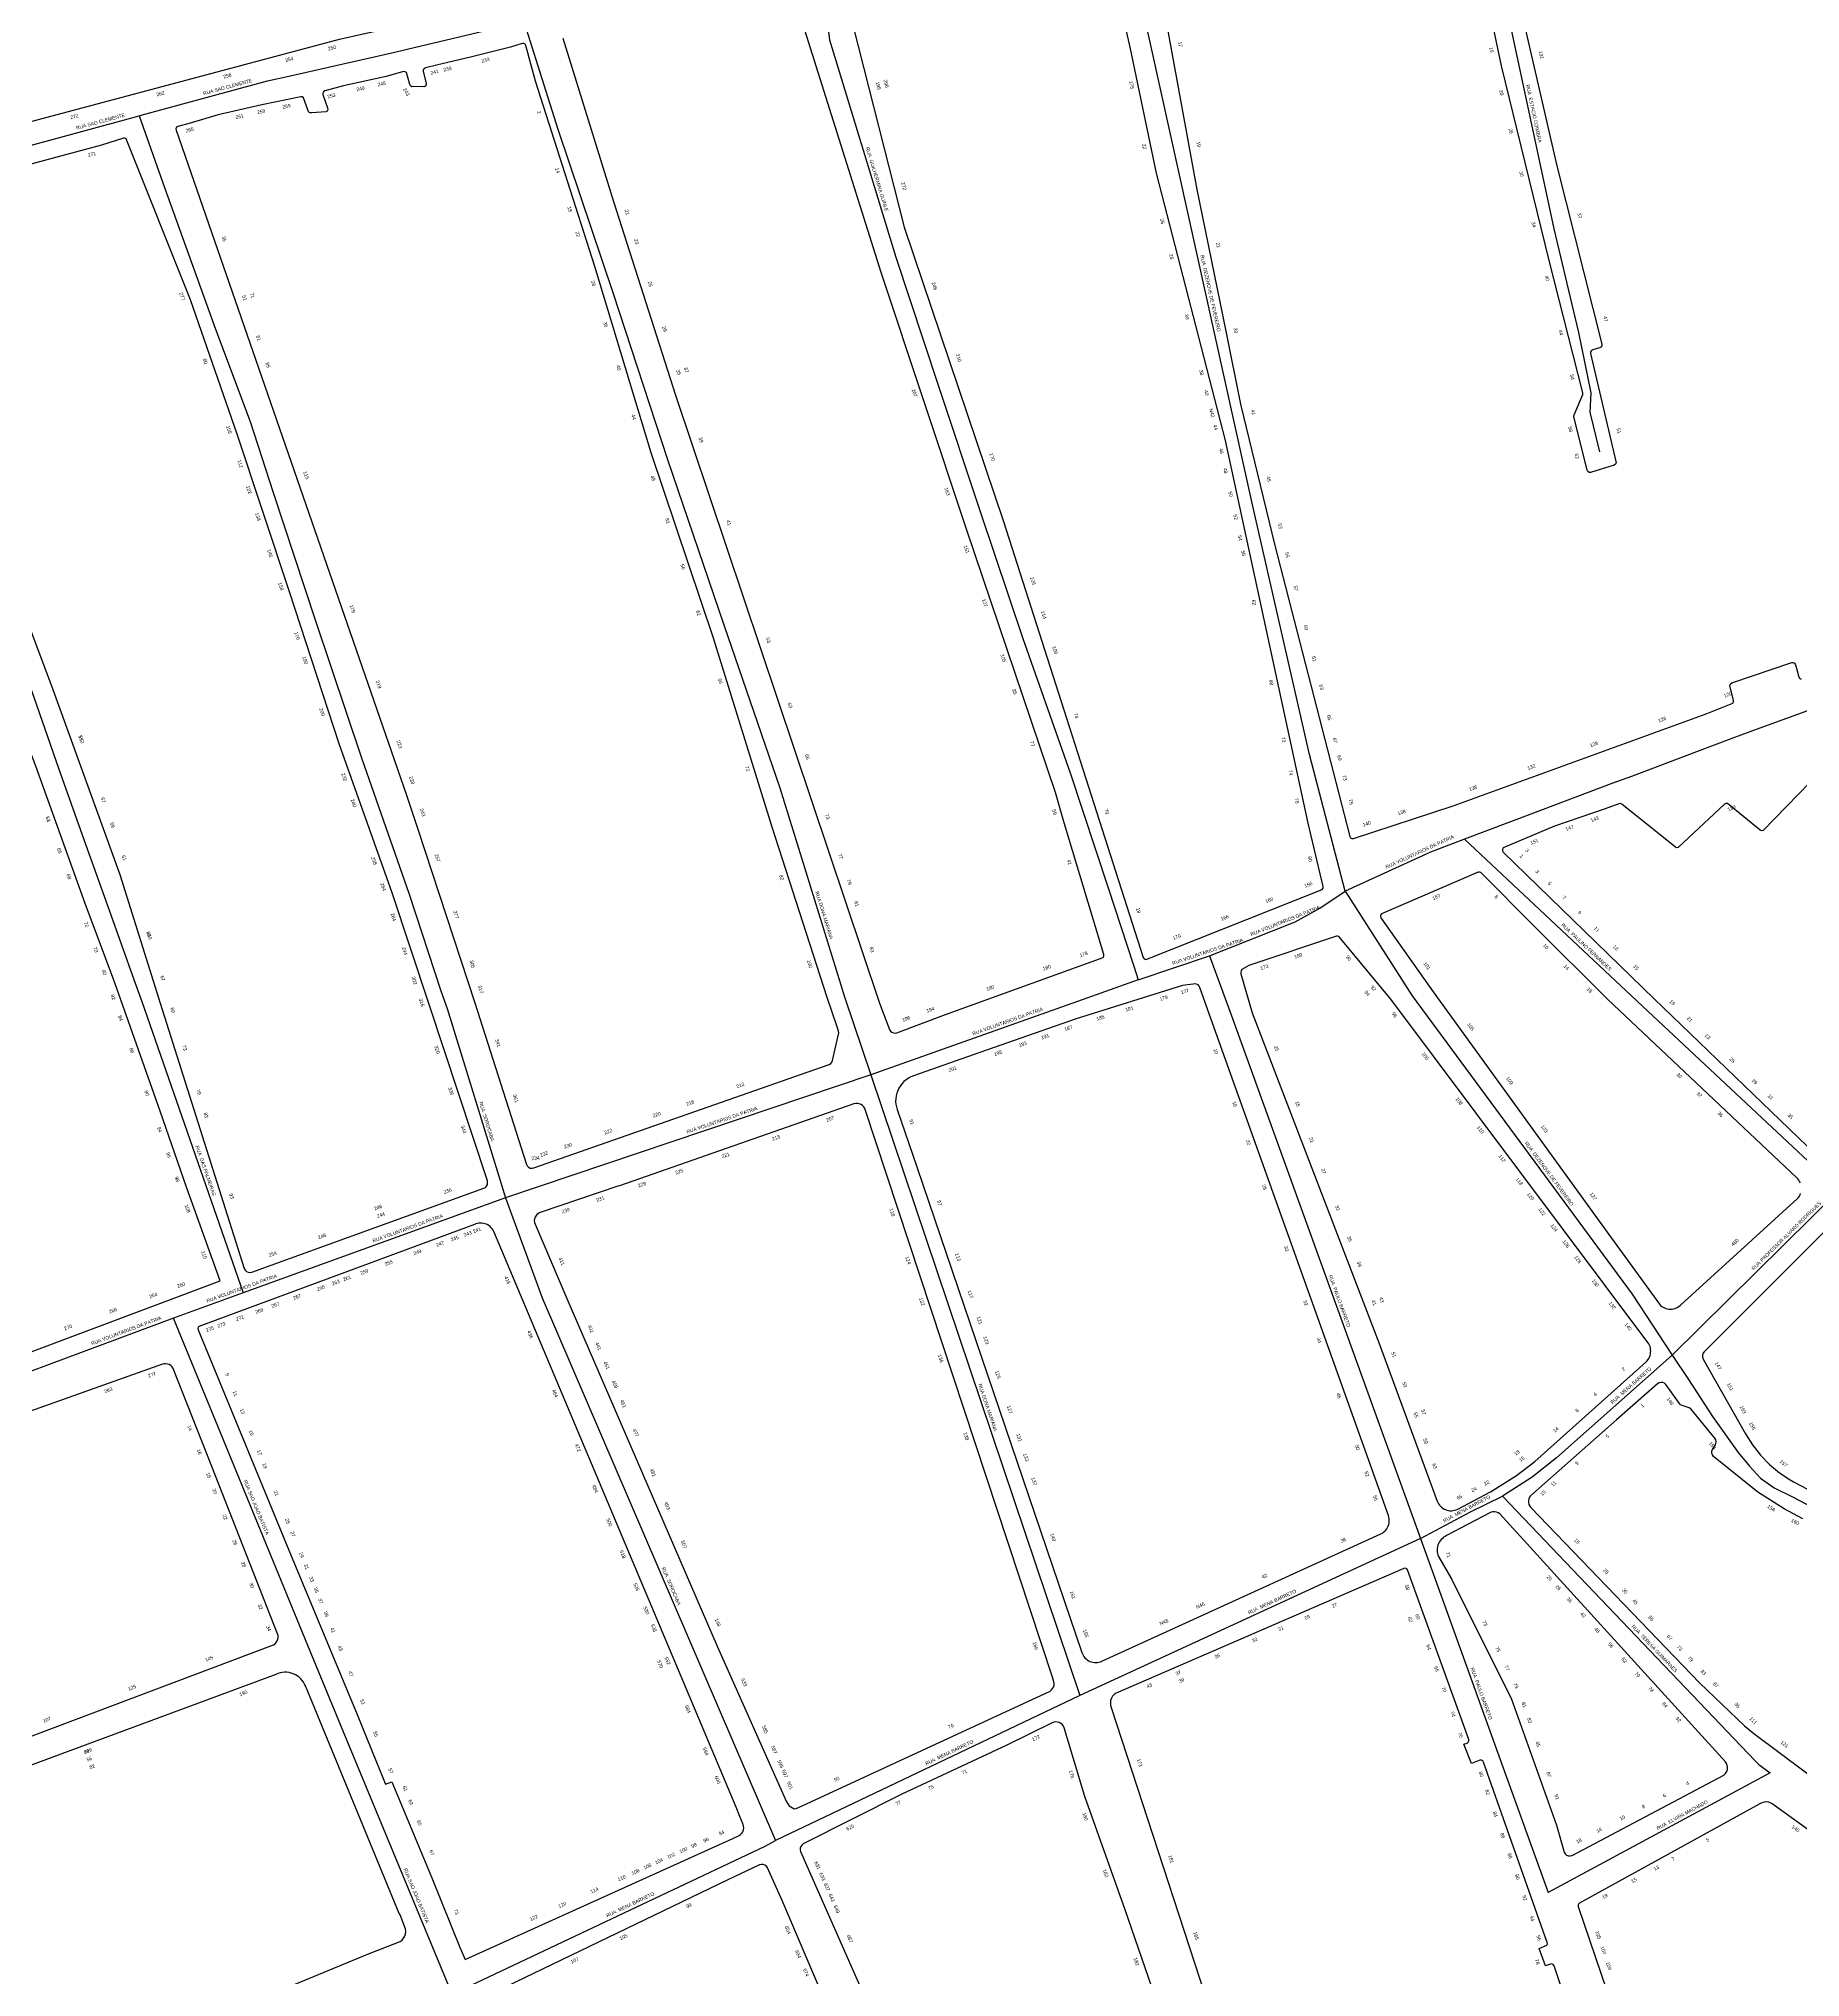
# Model space of a CAD drawing. Header units: millimetres. Extents: x 617751 to 636088, y 68402 to 77988.
# Drawn here: x 629053 to 629652, y 73053 to 73713 of the extents above; entities that cross this region are included whole.
import ezdxf

# ---------------------------------------------------------------- set-up
doc = ezdxf.new("R2010")
doc.units = ezdxf.units.MM
doc.header["$LTSCALE"] = 3
doc.header["$MEASUREMENT"] = 0
for name, color, linetype in [('ALINHAMENTO PREDIAL', 120, 'Continuous'), ('NOME LOGRADOURO', 252, 'Continuous'), ('NUMERAÇÃO', 7, 'Continuous')]:
    doc.layers.add(name, color=color, linetype=linetype)
doc.styles.get("Standard").update_dxf_attribs({"font": 'arial.ttf'})

msp = doc.modelspace()

# ---------------------------------------------------------------- linework, layer by layer
at = {"layer": 'ALINHAMENTO PREDIAL'}
for points in [[(629433.9, 73733.47), (629447.03, 73661.42), (629456.94, 73613.31), (629461.93, 73588.45), (629473.54, 73540.32), (629499.05, 73441.36), (629499.34, 73440.92), (629499.8, 73440.69), (629500.32, 73440.71), (629534.22, 73451.79), (629620.35, 73483.07), (629629.34, 73486.73), (629629.6, 73487.18), (629629.59, 73487.69), (629628.42, 73492.15), (629628.36, 73492.85), (629628.59, 73493.32), (629629.05, 73493.61), (629649.41, 73500.51), (629649.92, 73500.52), (629650.38, 73500.28), (629650.67, 73499.78), (629651.26, 73497.71), (629651.88, 73495.55), (629652.19, 73495.13), (629652.66, 73494.92)], [(629554.06, 73736.54), (629569.46, 73669.45), (629584.86, 73608.8), (629584.82, 73608.28), (629584.52, 73607.86), (629584.05, 73607.64), (629581.72, 73606.92), (629581.27, 73606.67), (629581, 73606.23), (629580.98, 73605.71), (629589.74, 73568.46), (629589.5, 73568), (629589.06, 73567.72), (629580.98, 73565.19), (629580.46, 73565.2), (629580.02, 73565.47), (629579.77, 73565.92), (629575.28, 73584.23), (629575.35, 73584.75), (629578.33, 73591.76), (629578.34, 73592.28), (629566.89, 73637.26), (629550.66, 73703.5), (629543.6, 73736.97)], [(629019.38, 73676.28), (629155.37, 73712.53), (629221.64, 73727.53)], [(629019.38, 73676.28), (629155.37, 73712.53), (629221.64, 73727.53)], [(629269.75, 73591.47), (629339.11, 73384.62), (629342.51, 73375.72), (629342.83, 73375.18), (629343.31, 73374.77), (629343.88, 73374.53), (629344.51, 73374.48), (629345, 73374.58), (629361.5, 73380.81), (629415.2, 73400.23), (629415.44, 73400.68), (629415.43, 73401.2), (629401.9, 73446.01), (629398.97, 73456.29), (629368.78, 73545.61), (629339.61, 73633.2), (629311.82, 73721.81)], [(629330.13, 73716.88), (629347.52, 73648.59), (629381.29, 73548.55), (629428.8, 73400.19), (629429.11, 73399.77), (629429.58, 73399.57), (629430.09, 73399.63), (629489.71, 73423.37), (629489.99, 73423.81), (629490, 73424.33), (629484.89, 73445.92), (629456.8, 73576.11), (629433.28, 73666.95), (629424.39, 73709.82), (629421.05, 73724.29), (629420.67, 73724.65), (629420.16, 73724.76), (629390.98, 73722.26), (629367.14, 73720.75), (629347.16, 73719.23), (629330.92, 73717.91), (629330.42, 73717.83), (629330.13, 73716.88)], [(629231.32, 73712.97), (629248.55, 73657.33), (629269.75, 73591.47)], [(629099.81, 73681.59), (629178.11, 73455.81), (629182, 73443.91), (629201.39, 73384.81), (629219, 73329.84), (629219.29, 73329.29), (629219.74, 73328.85), (629220.3, 73328.58), (629220.92, 73328.49), (629221.55, 73328.61), (629317.14, 73362.1), (629322.01, 73363.78), (629322.53, 73364.13), (629322.92, 73364.62), (629323.12, 73365.14), (629325.25, 73374.54), (629325.16, 73375.17), (629324.7, 73376.66), (629321.29, 73386.57), (629302.54, 73444.5), (629282.67, 73508.85), (629261.43, 73571.86), (629242.23, 73635.31), (629222.11, 73698.34), (629218.79, 73710.42), (629218.52, 73710.86), (629218.07, 73711.12), (629217.52, 73711.11), (629213.54, 73709.84), (629200.41, 73706.55), (629192.2, 73704.66), (629188.37, 73703.79), (629184.6, 73702.83), (629184.15, 73702.57), (629183.89, 73702.12), (629183.89, 73701.61), (629184.83, 73697.61), (629184.83, 73697.09), (629184.58, 73696.64), (629184.13, 73696.38), (629180.51, 73696.43), (629180, 73696.42), (629179.54, 73696.68), (629179.28, 73697.12), (629178.16, 73701.25), (629177.72, 73701.52), (629177.2, 73701.53), (629171.27, 73699.93), (629156.81, 73696.67), (629150.43, 73694.97), (629149.99, 73694.71), (629149.74, 73694.25), (629149.75, 73693.73), (629151.35, 73689.25), (629151.44, 73688.59), (629151.21, 73688.12), (629150.78, 73687.83), (629145.95, 73687.57), (629145.43, 73687.56), (629144.97, 73687.8), (629144.7, 73688.24), (629143.17, 73692.65), (629142.74, 73692.94), (629142.22, 73692.97), (629128.93, 73690.22), (629114.15, 73686.81), (629104.6, 73684), (629100.4, 73682.9), (629099.98, 73682.6), (629099.76, 73682.13), (629099.81, 73681.59)], [(629033.07, 73557.23), (629057.47, 73492.6), (629080.62, 73428.39), (629094.44, 73384.67), (629122.98, 73294.43), (629123.27, 73293.88), (629123.72, 73293.45), (629124.29, 73293.17), (629124.91, 73293.09), (629125.54, 73293.21), (629204.47, 73321.69), (629205.01, 73321.99), (629205.44, 73322.45), (629205.71, 73323.02), (629205.79, 73323.64), (629205.69, 73324.19), (629185.85, 73384.2), (629173.29, 73422.23), (629155.32, 73472.9), (629138.37, 73524.57), (629120.6, 73578.25), (629104.68, 73623.94), (629082.87, 73678.71), (629082.41, 73678.95), (629081.89, 73678.92), (629074.49, 73676.54), (629004.36, 73657.72)], [(628911.75, 73629.6), (628931.27, 73575.11), (628953.05, 73515.81), (628969.12, 73474.09), (628990.91, 73416.29), (629003.66, 73381.88), (629031.07, 73306.61), (629046.83, 73264.74), (629114.81, 73290.23), (629103.38, 73322.06), (629094.34, 73347.89), (629078.97, 73391.59), (629068.93, 73418.63), (629052.09, 73465.29), (629028.45, 73527.24), (629009.37, 73583.01), (628984.78, 73650.77), (628984.33, 73651.03), (628983.82, 73651.02), (628933.91, 73637.1), (628912.35, 73630.88), (628911.93, 73630.58), (628911.71, 73630.11), (628911.75, 73629.6)], [(629659.74, 73464), (629639.71, 73443.37), (629639.2, 73443.32), (629638.73, 73443.53), (629627.51, 73452.54), (629626.99, 73452.56), (629626.53, 73452.31), (629610.81, 73437.6), (629610.3, 73437.55), (629609.82, 73437.75), (629591.58, 73452.37), (629591.12, 73452.57), (629590.61, 73452.52), (629585.9, 73450.77), (629568.75, 73444.83), (629551.25, 73437.47), (629551, 73437.02), (629551, 73436.5), (629551.27, 73436.05)], [(629551.27, 73436.05), (629602.61, 73386.2), (629663.88, 73327.24)], [(629652.34, 73323.54), (629652.11, 73324.01), (629651.84, 73324.46), (629651.52, 73324.87), (629651.16, 73325.25), (629586.79, 73386.02), (629562.05, 73410.64), (629543.69, 73429.08), (629543.21, 73429.28), (629542.7, 73429.2), (629509.82, 73415.06), (629509.52, 73414.64), (629509.47, 73414.12), (629509.69, 73413.65)], [(629509.69, 73413.65), (629527.42, 73388.56), (629587.16, 73306), (629604.45, 73282.23), (629604.82, 73281.86), (629605.23, 73281.53), (629605.67, 73281.25), (629606.14, 73281.01), (629606.63, 73280.83), (629607.14, 73280.7), (629607.65, 73280.62), (629608.18, 73280.59), (629608.7, 73280.62), (629609.22, 73280.71), (629609.72, 73280.84), (629610.21, 73281.03), (629610.67, 73281.28), (629611.11, 73281.56), (629611.52, 73281.89), (629651.36, 73318.18), (629651.7, 73318.58), (629652, 73319.02), (629652.24, 73319.48), (629652.44, 73319.96)], [(629462.06, 73394.61), (629465.86, 73381.42), (629509.11, 73268.87), (629528.8, 73215.3), (629529, 73214.82), (629529.26, 73214.36), (629529.56, 73213.94), (629529.9, 73213.54), (629530.29, 73213.19), (629530.71, 73212.87), (629531.16, 73212.61), (629531.63, 73212.39), (629532.13, 73212.22), (629532.64, 73212.1), (629533.16, 73212.04), (629533.68, 73212.03), (629534.2, 73212.08), (629534.71, 73212.18), (629535.21, 73212.33), (629535.8, 73212.6), (629546.95, 73218.42), (629555.74, 73223.95), (629562.04, 73228.77), (629599.81, 73262.61), (629600.18, 73262.98), (629600.51, 73263.39), (629600.79, 73263.83), (629601.02, 73264.3), (629601.21, 73264.78), (629601.34, 73265.29), (629601.42, 73265.81), (629601.45, 73266.33), (629601.42, 73266.85), (629601.33, 73267.37), (629601.2, 73267.87), (629601.01, 73268.36), (629600.77, 73268.83), (629600.48, 73269.27), (629513, 73385.99), (629495.5, 73407.27), (629495.03, 73407.5), (629494.52, 73407.47), (629464.75, 73397.43), (629462.37, 73396.18), (629462.1, 73395.75), (629461.97, 73395.11), (629462.06, 73394.61)], [(629345.07, 73348.52), (629351.8, 73329.05), (629407.92, 73163.77), (629408.11, 73163.3), (629408.35, 73162.84), (629408.64, 73162.4), (629408.97, 73162), (629409.35, 73161.63), (629409.76, 73161.3), (629410.2, 73161.02), (629410.67, 73160.79), (629411.16, 73160.61), (629411.66, 73160.48), (629412.18, 73160.4), (629412.7, 73160.38), (629413.23, 73160.41), (629413.74, 73160.5), (629414.25, 73160.64), (629414.73, 73160.83), (629509.69, 73204.18), (629510.15, 73204.44), (629510.58, 73204.73), (629510.98, 73205.07), (629511.34, 73205.46), (629511.65, 73205.87), (629511.93, 73206.32), (629512.15, 73206.79), (629512.32, 73207.29), (629512.44, 73207.8), (629512.51, 73208.31), (629512.52, 73208.84), (629512.48, 73209.36), (629512.38, 73209.87), (629512.23, 73210.38), (629451.22, 73381.1), (629448.12, 73389.99), (629447.86, 73390.49), (629447.46, 73390.88), (629446.96, 73391.14), (629446.4, 73391.22), (629445.85, 73391.13), (629442.19, 73390.69), (629406.03, 73379.39), (629373.24, 73367.84), (629350.62, 73359.95), (629349.74, 73359.6), (629348.91, 73359.15), (629348.14, 73358.62), (629347.42, 73358.01), (629346.76, 73357.33), (629346.19, 73356.59), (629345.69, 73355.79), (629345.28, 73354.94), (629344.96, 73354.05), (629344.74, 73353.14), (629344.61, 73352.21), (629344.58, 73351.26), (629344.65, 73350.33), (629344.82, 73349.4), (629345.07, 73348.52)], [(629250.6, 73322.59), (629250.06, 73322.4), (629223.71, 73313.49), (629223.2, 73313.27), (629222.69, 73312.9), (629222.27, 73312.44), (629221.95, 73311.9), (629221.74, 73311.31), (629221.67, 73310.69), (629221.73, 73310.06), (629221.91, 73309.46), (629232.77, 73284.23), (629283.91, 73165.94), (629307.48, 73113.05), (629308.4, 73111.61), (629310.03, 73110.66), (629310.64, 73110.72), (629311.3, 73110.93), (629397.1, 73150.68), (629397.59, 73151.06), (629397.99, 73151.52), (629398.3, 73152.06), (629398.47, 73152.65), (629398.53, 73153.25), (629398.45, 73153.87), (629397.93, 73155.46), (629334.07, 73348.84), (629333.75, 73349.38), (629333.32, 73349.84), (629332.81, 73350.2), (629332.23, 73350.45), (629331.62, 73350.57), (629330.99, 73350.56), (629330.36, 73350.41), (629250.6, 73322.59)], [(629161.44, 73142.69), (629168.02, 73126.51), (629171.08, 73119.06), (629173.17, 73119.75), (629186.77, 73087.13), (629196.49, 73063.24), (629198.16, 73059.36), (629289.25, 73100.54), (629291.35, 73101.51), (629291.86, 73101.86), (629292.3, 73102.32), (629292.63, 73102.85), (629292.84, 73103.44), (629292.92, 73104.06), (629292.88, 73104.69), (629292.7, 73105.29), (629291.6, 73107.98), (629290.3, 73111.14), (629207.89, 73306.99), (629207.65, 73307.45), (629207.37, 73307.89), (629207.04, 73308.28), (629206.67, 73308.65), (629206.26, 73308.97), (629205.82, 73309.25), (629205.36, 73309.48), (629204.87, 73309.66), (629204.37, 73309.78), (629203.86, 73309.86), (629203.34, 73309.88), (629202.82, 73309.85), (629202.31, 73309.76), (629201.81, 73309.62), (629201.33, 73309.43), (629107.87, 73274.84), (629107.45, 73274.54), (629107.23, 73274.07), (629107.3, 73273.52), (629109.73, 73267.78), (629138.19, 73198.58), (629161.44, 73142.69)], [(629664.65, 73311.05), (629619.59, 73266.03), (629619.22, 73265.52), (629619.03, 73264.92), (629619.03, 73264.3), (629619.26, 73263.63)], [(629619.26, 73263.63), (629633.7, 73238.13), (629636.05, 73234.4), (629638.77, 73230.93), (629641.84, 73227.76), (629645.23, 73224.94), (629648.89, 73222.48), (629650.01, 73221.83), (629680.09, 73206.08)], [(629030.94, 73128.02), (629132.95, 73166.39), (629133.47, 73166.74), (629133.91, 73167.19), (629134.25, 73167.72), (629134.47, 73168.3), (629134.56, 73168.92), (629134.52, 73169.55), (629134.36, 73170.15), (629111.96, 73227.12), (629098.8, 73260.41), (629098.46, 73260.93), (629098.01, 73261.37), (629097.48, 73261.71), (629096.89, 73261.93), (629096.27, 73262.02), (629095.65, 73261.98), (629095.14, 73261.85), (628917.61, 73198.77)], [(629653.23, 73209.29), (629646.88, 73212.62), (629637.92, 73218.37), (629622.75, 73230.48), (629622.41, 73231), (629622.25, 73231.61), (629622.28, 73232.23), (629622.51, 73232.81), (629623.44, 73234.41), (629623.64, 73234.9), (629623.71, 73235.52), (629623.58, 73236.13), (629623.26, 73236.67), (629615.09, 73246.68), (629614.54, 73246.98), (629612.18, 73247.79), (629611.63, 73248.08), (629611.2, 73248.53), (629606.61, 73255.01), (629606.13, 73255.41), (629605.55, 73255.64), (629604.92, 73255.68), (629604.32, 73255.53), (629603.79, 73255.19), (629589.85, 73242.95), (629560.52, 73217.12), (629560.17, 73216.6), (629559.94, 73216.02), (629559.83, 73215.4), (629559.85, 73214.78), (629560, 73214.17), (629560.27, 73213.6), (629560.66, 73213.11)], [(629533.83, 73188.63), (629554.14, 73147.92), (629569.37, 73105.04), (629572.01, 73095.84), (629572.35, 73095.29), (629572.84, 73094.87), (629573.44, 73094.63), (629574.08, 73094.58), (629574.74, 73094.75), (629626.28, 73122.09), (629626.76, 73122.49), (629627.15, 73122.99), (629627.43, 73123.55), (629627.58, 73124.16), (629627.6, 73124.79), (629627.49, 73125.4), (629627.26, 73125.99), (629626.83, 73126.6), (629550.07, 73210.95), (629549.56, 73211.31), (629548.98, 73211.56), (629548.37, 73211.69), (629547.74, 73211.69), (629547.13, 73211.55), (629546.66, 73211.35), (629531.97, 73203.54), (629531.47, 73203.29), (629531, 73202.98), (629530.56, 73202.63), (629530.16, 73202.23), (629529.8, 73201.8), (629529.49, 73201.33), (629529.24, 73200.83), (629529.03, 73200.3), (629528.89, 73199.76), (629528.8, 73199.21), (629528.77, 73198.64), (629528.79, 73198.08), (629528.88, 73197.53), (629529.02, 73196.98), (629529.23, 73196.44), (629533.83, 73188.63)], [(629560.66, 73213.11), (629618.16, 73153.4), (629633.34, 73138.88), (629636.52, 73136.2), (629714.86, 73077.71)], [(629580.96, 73020.42), (629568.57, 73057.19), (629568.29, 73057.62), (629567.83, 73057.85), (629567.31, 73057.82), (629565.62, 73057.22), (629563.51, 73063.12), (629566.06, 73064.21), (629566.28, 73064.68), (629566.24, 73065.19), (629544.59, 73126.52), (629544.31, 73126.94), (629543.84, 73127.17), (629543.32, 73127.13), (629540.47, 73126.02), (629537.89, 73132.58), (629538.96, 73132.95), (629539.39, 73133.25), (629539.61, 73133.72), (629539.57, 73134.23), (629518.75, 73191.9), (629518.43, 73192.3), (629517.95, 73192.49), (629517.43, 73192.42), (629419.58, 73149.99), (629418.93, 73149.52), (629418.38, 73148.93), (629417.97, 73148.23), (629417.72, 73147.47), (629417.63, 73146.66), (629417.71, 73145.86), (629417.95, 73145.09)], [(629111.5, 73039.04), (629165.28, 73061.28), (629175.99, 73065.44), (629176.66, 73065.95), (629177.2, 73066.58), (629177.6, 73067.31), (629177.84, 73068.11), (629177.91, 73068.95), (629177.81, 73069.78), (629177.63, 73070.34), (629176.07, 73074.52), (629175.72, 73075.04), (629143.79, 73152.41), (629143.53, 73153.02), (629143.15, 73153.68), (629142.71, 73154.31), (629142.21, 73154.88), (629141.65, 73155.4), (629141.04, 73155.86), (629140.38, 73156.25), (629139.69, 73156.57), (629138.97, 73156.81), (629138.22, 73156.98), (629137.46, 73157.07), (629136.7, 73157.08), (629135.94, 73157.01), (629135.19, 73156.87), (629134.46, 73156.64), (629133.76, 73156.34), (628960.19, 73092.01)], [(629417.95, 73145.09), (629458.61, 73020.42)], [(629441.89, 73020.42), (629422.72, 73076.28), (629408.94, 73114.87), (629401.95, 73138.21), (629401.67, 73138.77), (629401.28, 73139.26), (629400.8, 73139.66), (629400.25, 73139.96), (629399.64, 73140.13), (629399.02, 73140.17), (629398.4, 73140.08), (629397.81, 73139.86), (629382.38, 73132.26), (629346.67, 73115.62), (629313.18, 73098.66), (629312.67, 73098.29), (629312.31, 73097.78), (629312.11, 73097.19), (629312.11, 73096.56), (629312.26, 73096.07)], [(629704.7, 73067.76), (629642.79, 73112.29), (629642.29, 73112.59), (629641.57, 73112.85), (629640.8, 73112.96), (629640.03, 73112.91), (629639.29, 73112.7), (629638.61, 73112.34), (629576.97, 73078.4), (629576.72, 73077.95), (629576.75, 73077.4)], [(629312.26, 73096.07), (629345.63, 73020.42)], [(629331.2, 73020.42), (629305.95, 73079.49), (629300.99, 73090.6), (629300.63, 73091.12), (629300.14, 73091.5), (629299.55, 73091.72), (629298.93, 73091.74), (629298.32, 73091.56), (629287.49, 73086.47), (629202.56, 73045.59)], [(629576.75, 73077.4), (629596.16, 73020.42), (629600.9, 73006.58), (629601.22, 73006.04), (629601.65, 73005.58), (629602.16, 73005.22), (629602.73, 73004.97), (629603.35, 73004.85), (629603.98, 73004.86), (629604.62, 73005.01), (629645.37, 73019.43), (629647.94, 73020.42), (629654.56, 73022.97)]]:
    msp.add_lwpolyline(points, dxfattribs=at)
at = {"layer": 'NOME LOGRADOURO'}
for points in [[(629547.57, 73745.55), (629568.48, 73648.01), (629576.92, 73612.75), (629581.05, 73592.31), (629580.68, 73585.74), (629584.05, 73572.24)], [(629318.62, 73739.39), (629322.08, 73712.35), (629344.69, 73638.44), (629358.93, 73595.21), (629373.33, 73551.97), (629387.88, 73508.73), (629404.01, 73463.05), (629416.83, 73423.94), (629425.59, 73397.22), (629427.08, 73392.64)], [(629497.45, 73422.81), (629485.35, 73469.3), (629466.09, 73553.76), (629428.41, 73723.82), (629423.58, 73742.05)], [(629087.28, 73686.53), (629087.96, 73686.72), (629130.95, 73698.37), (629139.17, 73700.24), (629156.69, 73704.23), (629174.2, 73708.21), (629178.44, 73709.18), (629218.16, 73718.61)], [(629218.16, 73718.61), (629229.64, 73681.97), (629248.52, 73626.08), (629267.02, 73569.63), (629286.1, 73513.37), (629305.18, 73457.88), (629327.29, 73386.53), (629336.14, 73360.25)], [(628989.8, 73660.26), (629004.38, 73664.48), (629045.17, 73675.06), (629087.28, 73686.53)], [(629087.28, 73686.53), (629095.84, 73662.15), (629113.22, 73613.97), (629124.99, 73582.48), (629132.84, 73558.37), (629147.23, 73514.72), (629162.93, 73468.18), (629167.12, 73456.14), (629179.08, 73421.72), (629189.9, 73388.89), (629191.97, 73382.88), (629211.83, 73318.42)], [(628989.8, 73660.26), (628997.51, 73638.34), (629006.75, 73613.44), (629016.09, 73588.36), (629024.96, 73563.19), (629033.92, 73538.02), (629042.89, 73512.94), (629051.38, 73488.76), (629059.78, 73464.58), (629068.46, 73440.4), (629077.05, 73416.31), (629085.44, 73392.67), (629088.15, 73385.24), (629122.62, 73286.11)], [(629766.45, 73526.36), (629764.93, 73525.76), (629731.23, 73512.73), (629697.37, 73499.85), (629681.94, 73494.2), (629663.2, 73487.12), (629653.55, 73483.62), (629652.32, 73483.17), (629635.21, 73476.95), (629629.03, 73474.7), (629617.02, 73470.17), (629594.86, 73461.82), (629588.27, 73459.42), (629560.69, 73448.94), (629538.08, 73440.42)], [(629538.08, 73440.42), (629526.52, 73436.06), (629497.45, 73422.81)], [(629538.08, 73440.42), (629602.3, 73380.28), (629665.57, 73321.05)], [(629451.33, 73400.76), (629480.53, 73412.32), (629488.91, 73416.94), (629497.45, 73422.81)], [(629497.45, 73422.81), (629520.34, 73387.21), (629595.1, 73285.67), (629608.79, 73264.94)], [(629427.08, 73392.64), (629451.33, 73400.76)], [(629451.33, 73400.76), (629458.67, 73380.73), (629523.15, 73202.57)], [(629427.08, 73392.64), (629406.41, 73385.24), (629336.14, 73360.25)], [(629336.14, 73360.25), (629211.83, 73318.42)], [(629336.14, 73360.25), (629407.23, 73149.13)], [(629211.83, 73318.42), (629122.62, 73286.11)], [(629211.83, 73318.42), (629224.39, 73284.45), (629303.67, 73099.85)], [(629665.57, 73321.05), (629608.79, 73264.94)], [(629122.62, 73286.11), (629098.93, 73277.53)], [(629098.93, 73277.53), (629044.16, 73257.17)], [(629144.65, 73166.13), (629098.93, 73277.53)], [(629608.79, 73264.94), (629569.36, 73230.01), (629561.12, 73223.49), (629550.99, 73216.97)], [(629608.79, 73264.94), (629614.28, 73256.62), (629622.5, 73244.02), (629631.19, 73231.82), (629635.04, 73227.21), (629638.84, 73223.08), (629643.4, 73219.76), (629649.85, 73216.68), (629765.91, 73155.46)], [(629523.15, 73202.57), (629540.19, 73211.61), (629550.99, 73216.97)], [(629550.99, 73216.97), (629637.1, 73126.81), (629638.24, 73125.73), (629639.1, 73125.05), (629642.13, 73122.84)], [(629523.15, 73202.57), (629407.23, 73149.13)], [(629523.15, 73202.57), (629530.03, 73183.42), (629548.3, 73132.76), (629566.55, 73082.17)], [(629193.69, 73047.6), (629158.77, 73131.88), (629144.65, 73166.13)], [(629407.23, 73149.13), (629303.67, 73099.85)], [(629642.13, 73122.84), (629566.55, 73082.17)], [(629193.69, 73047.6), (629300.15, 73097.97), (629303.67, 73099.85)]]:
    msp.add_lwpolyline(points, dxfattribs=at)

# ---------------------------------------------------------------- texts
for s, rotation, p in [('RUA SAO CLEMENTE', 15.16258, (629109.2, 73693.51)), ('RUA  ESTACIO COIMBRA', 282.09807, (629559, 73696.99)), ('RUA SAO CLEMENTE', 15.23668, (629065.97, 73681.76)), ('RUA  GUILHERMINA GUINLE', 287.01403, (629334.34, 73675.68)), ('RUA  DEZENOVE DE FEVEREIRO', 282.49427, (629448.23, 73639.01)), ('RUA VOLUNTARIOS DA PATRIA', 24.48846, (629511.57, 73430.34)), ('RUA DONA MARIANA', 287.21722, (629317.19, 73422.5)), ('RUA VOLUNTARIOS DA PATRIA', 21.61072, (629465.57, 73407.47)), ('RUA  PAULINO FERNANDES', 316.88343, (629570.88, 73411.08)), ('RUA VOLUNTARIOS DA PATRIA', 18.50387, (629438.89, 73397.65)), ('RUA VOLUNTARIOS DA PATRIA', 19.57683, (629370.94, 73373.68)), ('RUA  SOROCABA', 287.12372, (629202.86, 73350.94)), ('RUA VOLUNTARIOS DA PATRIA', 18.59392, (629273.67, 73340.28)), ('RUA  DAS PALMEIRAS', 289.17075, (629106.33, 73336)), ('RUA  DEZENOVE DE FEVEREIRO', 306.36279, (629558.53, 73337.03)), ('RUA PROFESSOR ALVARO RODRIGUES', 44.66122, (629636.48, 73293.71)), ('RUA VOLUNTARIOS DA PATRIA', 19.91112, (629166.88, 73303.21)), ('RUA VOLUNTARIOS DA PATRIA', 19.90657, (629110.43, 73282.76)), ('RUA  PAULO BARRETO', 289.89649, (629491.85, 73291.99)), ('RUA VOLUNTARIOS DA PATRIA', 20.39928, (629071.2, 73268.29)), ('RUA  MENA BARRETO', 41.54535, (629588.41, 73248.22)), ('RUA DONA MARIANA', 288.61035, (629372.64, 73255.01)), ('RUA SAO JOAO BATISTA', 292.31542, (629122.72, 73222.21)), ('RUA  MENA BARRETO', 27.93, (629531.2, 73207.97)), ('RUA  SOROCABA', 293.24246, (629264.95, 73192.54)), ('RUA  MENA BARRETO', 24.75094, (629464.77, 73176.76)), ('RUA  TERESA GUIMARAES', 313.68379, (629594.77, 73172.58)), ('RUA  PAULO BARRETO', 289.83, (629540.11, 73158.42)), ('RUA  MENA BARRETO', 25.44955, (629355.02, 73125.39)), ('RUA  ELVIRA MACHADO', 28.28494, (629603.87, 73103.38)), ('RUA SAO JOAO BATISTA', 292.50585, (629177.16, 73090.12)), ('RUA  MENA BARRETO', 25.32217, (629246.5, 73073.69))]:
    msp.add_text(s, height=1.2, rotation=rotation, dxfattribs=at).set_placement(p)
at = {"layer": 'NUMERAÇÃO'}
for s, rotation, p in [('254', 14.92515, (629137.15, 73704.8)), ('250', 15.03892, (629151.63, 73708.68)), ('250', 15.03892, (629151.63, 73708.68)), ('250', 15.03892, (629151.63, 73708.68)), ('250', 15.03892, (629151.63, 73708.68)), ('233', 14.07409, (629203.85, 73704.58)), ('17', 280.28417, (629440.67, 73711.64)), ('16', 281.87147, (629546.53, 73709.74)), ('131', 282.88877, (629563.33, 73708.46)), ('258', 14.92515, (629116.07, 73699.19)), ('241', 14.4154, (629186.52, 73700.48)), ('239', 12.80401, (629190.89, 73701.55)), ('296', 284.2483, (629340.45, 73698.64)), ('262', 14.92515, (629093.28, 73693.12)), ('262', 14.92515, (629093.28, 73693.12)), ('253', 14.86909, (629151.39, 73692.39)), ('249', 12.71134, (629161.3, 73694.86)), ('245', 12.71134, (629168.53, 73696.49)), ('243', 299.01158, (629176.98, 73695.55)), ('243', 299.01158, (629176.98, 73695.55)), ('195', 284.2483, (629337.79, 73697.96)), ('175', 281.67576, (629423.98, 73698.28)), ('20', 283.7286, (629549.88, 73695.15)), ('272', 14.92515, (629063.97, 73685.31)), ('272', 14.92515, (629063.97, 73685.31)), ('261', 13.03239, (629120.15, 73685.37)), ('259', 13.03239, (629127.52, 73687.07)), ('259', 11.67539, (629136.13, 73688.9)), ('2', 287.66112, (629222.53, 73687.99)), ('265', 14.71856, (629103.22, 73680.8)), ('26', 283.7286, (629553.08, 73682.07)), ('271', 15.02951, (629069.97, 73672.48)), ('22', 281.67576, (629428.42, 73676.84)), ('19', 280.4616, (629446.94, 73677.63)), ('14', 287.66112, (629228.71, 73668.64)), ('30', 283.7286, (629556.65, 73667.51)), ('272', 284.2483, (629346.48, 73663.82)), ('18', 287.66112, (629232.91, 73655.47)), ('21', 287.80927, (629252.39, 73654.38)), ('37', 283.96804, (629576.51, 73653.33)), ('22', 287.66112, (629235.64, 73646.91)), ('26', 284.48084, (629434.47, 73651.39)), ('34', 283.7286, (629560.87, 73650.28)), ('35', 289.09035, (629115.28, 73645.36)), ('23', 287.80927, (629255.59, 73644.45)), ('28', 284.48084, (629437.58, 73639.36)), ('21', 281.60446, (629453.57, 73643.28)), ('277', 291.5849, (629100.84, 73626.16)), ('71', 289.09035, (629124.87, 73626.13)), ('28', 286.79873, (629240.88, 73630.29)), ('25', 287.80927, (629260.23, 73630.04)), ('246', 288.61668, (629356.79, 73629.73)), ('40', 284.1013, (629565.41, 73632.03)), ('51', 289.09035, (629122.27, 73625.23)), ('36', 286.79873, (629245.12, 73616.25)), ('29', 287.80927, (629265.17, 73614.68)), ('30', 284.48084, (629442.88, 73618.9)), ('39', 281.46128, (629459.51, 73614.29)), ('44', 284.24336, (629570.1, 73613.52)), ('47', 284.20879, (629585.32, 73618.16)), ('81', 289.09035, (629126.99, 73611.61)), ('80', 289.16744, (629108.84, 73603.67)), ('85', 289.09035, (629130.17, 73602.43)), ('40', 286.79873, (629249.58, 73601.53)), ('35', 287.80927, (629269.91, 73599.97)), ('37', 287.80927, (629272.53, 73600.81)), ('210', 288.61668, (629365.02, 73605.35)), ('38', 284.48084, (629447.79, 73599.94)), ('207', 288.38234, (629349.99, 73593.34)), ('54', 284.24336, (629573.95, 73598.4)), ('40', 284.48084, (629449.57, 73593.05)), ('N42', 284.48084, (629451.2, 73586.78)), ('108', 289.16744, (629116.79, 73580.85)), ('44', 286.79873, (629254.65, 73584.78)), ('44', 284.48084, (629452.62, 73581.29)), ('41', 282.66557, (629465.44, 73586.43)), ('58', 283.73954, (629573.33, 73580.65)), ('51', 283.20445, (629589.81, 73580.17)), ('39', 288.49918, (629277.52, 73576.97)), ('112', 288.28002, (629120.67, 73569.29)), ('170', 288.61668, (629376.41, 73571.61)), ('46', 282.13553, (629454.6, 73573.28)), ('62', 283.73954, (629575.57, 73571.5)), ('122', 288.28002, (629123.6, 73560.44)), ('115', 289.09035, (629143.03, 73565.37)), ('48', 288.58954, (629261.2, 73563.95)), ('48', 282.13553, (629456.04, 73566.61)), ('45', 283.52461, (629470.72, 73563.74)), ('163', 288.38234, (629361.13, 73559.88)), ('50', 282.13553, (629457.77, 73558.59)), ('138', 288.28002, (629126.62, 73551.31)), ('52', 288.58954, (629266.09, 73549.45)), ('41', 288.49918, (629286.97, 73548.8)), ('52', 282.13553, (629459.46, 73550.77)), ('53', 283.52461, (629474.59, 73547.7)), ('54', 282.13553, (629460.98, 73543.7)), ('146', 288.28002, (629130.75, 73538.85)), ('56', 288.58954, (629271.36, 73533.8)), ('151', 288.63726, (629367.71, 73540.2)), ('56', 282.13553, (629462.11, 73538.49)), ('56', 282.13553, (629462.11, 73538.49)), ('55', 284.26887, (629477.01, 73537.92)), ('158', 288.28002, (629134.47, 73527.59)), ('126', 287.71644, (629390.29, 73529.48)), ('127', 288.63726, (629373.87, 73521.96)), ('62', 282.13553, (629465.71, 73521.79)), ('57', 284.41599, (629479.94, 73526.52)), ('179', 289.09035, (629158.78, 73519.94)), ('62', 288.58954, (629276.66, 73518.07)), ('114', 287.71644, (629393.99, 73517.91)), ('176', 288.12531, (629140, 73510.77)), ('53', 288.49918, (629300.37, 73508.82)), ('59', 284.41599, (629483.37, 73513.21)), ('190', 288.12531, (629142.73, 73502.47)), ('105', 288.63726, (629380.23, 73503.14)), ('106', 287.71644, (629397.83, 73505.91)), ('61', 284.41599, (629486.13, 73502.52)), ('219', 289.09035, (629167.7, 73494.22)), ('66', 287.12773, (629284.09, 73494.93)), ('68', 282.13553, (629471.58, 73494.57)), ('95', 288.63726, (629384.22, 73491.35)), ('63', 284.41599, (629488.6, 73492.91)), ('120', 22.16337, (629626.57, 73488.57)), ('200', 288.12531, (629148.51, 73484.86)), ('63', 288.49918, (629307.79, 73486.69)), ('74', 287.71644, (629405.11, 73483.17)), ('65', 284.41599, (629491.27, 73482.57)), ('126', 19.96973, (629604.23, 73480.14)), ('172', 289.79047, (629066.55, 73475.52)), ('55', 289.79047, (629066.55, 73475.52)), ('72', 282.13553, (629475.79, 73475.09)), ('67', 284.41599, (629493.27, 73474.79)), ('223', 289.09035, (629174.77, 73473.83)), ('65', 288.49918, (629313.66, 73469.18)), ('77', 288.63726, (629390.23, 73473.56)), ('69', 284.41599, (629494.8, 73468.87)), ('128', 19.96973, (629581, 73471.7)), ('232', 289.49831, (629156, 73462.74)), ('239', 289.09035, (629179, 73461.63)), ('72', 287.12773, (629293.28, 73465.16)), ('74', 282.13553, (629478.22, 73463.83)), ('73', 284.41599, (629496.56, 73462.06)), ('132', 19.96973, (629559.74, 73463.98)), ('57', 289.79047, (629074.12, 73454.52)), ('57', 289.79047, (629074.12, 73454.52)), ('136', 19.96973, (629539.91, 73456.78)), ('62', 289.81032, (629055.4, 73448)), ('63', 289.81032, (629055.4, 73448)), ('240', 289.49831, (629159.15, 73453.86)), ('243', 288.06633, (629182.67, 73450.71)), ('73', 288.49918, (629320.48, 73448.83)), ('59', 285.88794, (629397.79, 73450.39)), ('70', 287.71644, (629415.56, 73450.53)), ('76', 282.13553, (629480.27, 73454.28)), ('75', 284.41599, (629498.67, 73453.87)), ('138', 18.10883, (629515.57, 73448.58)), ('143', 19.11583, (629581.23, 73446.24)), ('139', 21.81247, (629627.86, 73449.95)), ('59', 289.79047, (629077.24, 73445.89)), ('140', 18.10883, (629503.7, 73444.7)), ('147', 19.11583, (629572.69, 73443.28)), ('66', 289.81032, (629059.28, 73437.24)), ('61', 289.79047, (629081.24, 73434.78)), ('257', 288.12759, (629187.75, 73435.2)), ('77', 288.49918, (629325.02, 73435.29)), ('1', 315.8212, (629556.75, 73434.56)), ('3', 315.8212, (629558.66, 73436.54)), ('151', 22.59104, (629560.77, 73438.53)), ('68', 289.81032, (629062.47, 73428.41)), ('258', 289.49831, (629166.13, 73434.2)), ('41', 286.77557, (629402.85, 73433.34)), ('80', 283.27709, (629484.77, 73434.49)), ('3', 315.8212, (629562.13, 73429.34)), ('264', 289.49831, (629169.27, 73425.35)), ('82', 287.89214, (629304.96, 73428.11)), ('79', 288.49918, (629327.94, 73426.58)), ('156', 21.65899, (629483.9, 73423.94)), ('157', 23.21245, (629527.47, 73419.67)), ('5', 315.8212, (629566.29, 73425.3)), ('284', 288.23099, (629172.75, 73415.11)), ('277', 288.12759, (629194.08, 73415.9)), ('81', 288.49918, (629330.44, 73419.14)), ('18', 287.71644, (629426.32, 73416.91)), ('160', 21.65899, (629470.6, 73418.66)), ('6', 314.8205, (629548.16, 73420.7)), ('7', 315.8212, (629571.27, 73420.46)), ('9', 315.8212, (629576.49, 73415.39)), ('72', 290.34115, (629068.4, 73412.13)), ('246', 287.50512, (629089.69, 73408.83)), ('65', 287.50512, (629089.69, 73408.83)), ('166', 21.65899, (629455.47, 73412.66)), ('11', 315.8212, (629582, 73410.04)), ('78', 290.34115, (629071.61, 73403.51)), ('294', 288.23099, (629176.56, 73403.59)), ('83', 288.49918, (629335.65, 73403.59)), ('178', 19.78282, (629407.46, 73400.26)), ('170', 21.65899, (629439.11, 73406.16)), ('10', 315.11654, (629564.64, 73404.18)), ('13', 315.8212, (629588.47, 73403.76)), ('80', 290.34115, (629074.49, 73395.75)), ('305', 288.12759, (629199.6, 73399.09)), ('100', 287.89214, (629314.33, 73399.16)), ('180', 19.78282, (629394.86, 73395.73)), ('173', 18.64624, (629468.85, 73395.9)), ('169', 18.64624, (629480.39, 73399.8)), ('90', 309.37562, (629497.63, 73400.36)), ('101', 305.2194, (629524.01, 73398.14)), ('14', 315.11654, (629571.71, 73397.15)), ('15', 315.8212, (629595.34, 73397.09)), ('67', 287.50512, (629094.42, 73393.86)), ('302', 288.23099, (629179.88, 73393.52)), ('317', 288.12759, (629202.41, 73390.54)), ('190', 19.78282, (629375.63, 73388.81)), ('177', 17.36283, (629441.83, 73387.69)), ('94', 309.37562, (629503.93, 73388.36)), ('92', 309.37562, (629506.06, 73390.11)), ('18', 315.11654, (629579.55, 73389.35)), ('82', 289.34709, (629077.53, 73387.39)), ('69', 287.51373, (629097.86, 73382.99)), ('316', 288.23099, (629182.35, 73386.05)), ('194', 20.70725, (629355.31, 73381.41)), ('181', 17.36283, (629422.94, 73381.79)), ('179', 17.36283, (629434.6, 73385.43)), ('19', 316.07844, (629607.69, 73385.12)), ('84', 289.34709, (629080.03, 73380.28)), ('196', 20.70725, (629347.06, 73378.3)), ('187', 19.41426, (629402.21, 73375.13)), ('185', 17.36283, (629413.09, 73378.71)), ('96', 306.82409, (629513.25, 73381.08)), ('105', 305.86186, (629538.89, 73377.4)), ('21', 316.07844, (629613.66, 73379.38)), ('86', 289.34709, (629083.91, 73369.25)), ('73', 287.51373, (629101.92, 73370.14)), ('320', 288.25812, (629187.65, 73369.99)), ('341', 287.72657, (629208.3, 73372.26)), ('193', 19.41426, (629386.72, 73369.67)), ('193', 19.41426, (629386.72, 73369.67)), ('191', 19.41426, (629394.29, 73372.33)), ('10', 289.62962, (629452.64, 73368.96)), ('25', 290.98135, (629473.23, 73369.91)), ('23', 316.07844, (629619.77, 73373.5)), ('201', 19.23881, (629362.84, 73361.29)), ('195', 19.41426, (629378.3, 73366.7)), ('100', 306.82409, (629523.45, 73367.46)), ('25', 316.07844, (629628.07, 73365.52)), ('336', 288.25812, (629192.31, 73355.89)), ('212', 19.31771, (629290.64, 73355.73)), ('109', 305.86186, (629552.14, 73359.09)), ('30', 316.62584, (629610.06, 73360.27)), ('29', 316.07844, (629635.69, 73358.18)), ('90', 289.34709, (629089.03, 73354.71)), ('79', 287.51373, (629106.67, 73355.11)), ('361', 287.72657, (629214.33, 73353.42)), ('216', 19.31771, (629273.55, 73349.74)), ('16', 289.62962, (629459.07, 73350.98)), ('15', 290.98135, (629480.46, 73351.08)), ('108', 306.82409, (629534.97, 73352.1)), ('32', 316.62584, (629616.92, 73353.79)), ('31', 316.07844, (629641.1, 73352.98)), ('83', 287.51373, (629109.15, 73347.29)), ('344', 288.25812, (629196.62, 73342.86)), ('220', 19.31771, (629262.16, 73345.75)), ('207', 19.23834, (629321.17, 73344.29)), ('91', 289.0323, (629349.21, 73344.97)), ('110', 306.82409, (629542.23, 73342.41)), ('123', 305.86186, (629563.99, 73342.72)), ('36', 316.62584, (629624.03, 73347.08)), ('35', 316.07844, (629647.87, 73346.46)), ('94', 289.2497, (629093.36, 73342.37)), ('230', 19.31771, (629231.98, 73335.18)), ('222', 19.31771, (629245.71, 73339.99)), ('213', 19.23834, (629302.73, 73337.86)), ('22', 289.62962, (629463.71, 73337.97)), ('21', 290.98135, (629485.2, 73338.76)), ('96', 289.2497, (629096.38, 73333.75)), ('234', 5.4435, (629220.76, 73331.24)), ('232', 19.31771, (629223.83, 73332.32)), ('221', 19.23834, (629285.63, 73331.89)), ('112', 306.82409, (629549.57, 73332.61)), ('98', 289.2497, (629099.28, 73325.45)), ('229', 19.23834, (629257.15, 73321.96)), ('225', 19.23834, (629269.84, 73326.38)), ('28', 289.62962, (629469.15, 73322.77)), ('27', 290.98135, (629489.27, 73328.15)), ('118', 306.82409, (629555.41, 73324.82)), ('93', 287.51373, (629117.87, 73319.71)), ('236', 19.85083, (629191.05, 73319.77)), ('231', 18.69191, (629243.01, 73317.11)), ('97', 288.71853, (629358.65, 73317.45)), ('120', 306.82409, (629559.25, 73319.69)), ('127', 305.86186, (629580.6, 73319.75)), ('108', 289.72381, (629102.66, 73315.93)), ('246', 19.85083, (629167.41, 73314.16)), ('244', 19.85083, (629168.34, 73311.57)), ('239', 18.69191, (629231.19, 73313.11)), ('118', 288.23461, (629342.47, 73314.68)), ('31', 290.98135, (629494.09, 73315.62)), ('122', 306.82409, (629563.16, 73314.48)), ('248', 19.85083, (629148.31, 73304.34)), ('247', 20.32007, (629188.54, 73301.76)), ('245', 20.32007, (629193.48, 73303.59)), ('243', 20.32007, (629197.89, 73305.22)), ('241', 20.32007, (629201.07, 73306.4)), ('35', 290.98135, (629498.11, 73305.15)), ('124', 306.82409, (629567.25, 73309.02)), ('126', 306.82409, (629571.33, 73303.58)), ('460', 42.34052, (629629.46, 73301.93)), ('110', 289.72381, (629108.31, 73300.19)), ('254', 19.85083, (629131.55, 73298.3)), ('255', 20.32007, (629171.03, 73295.28)), ('249', 20.32007, (629180.8, 73298.9)), ('411', 293.25515, (629229.87, 73297.93)), ('124', 288.23461, (629347.87, 73298.33)), ('113', 288.71853, (629364.76, 73299.44)), ('30', 289.62962, (629476.63, 73301.84)), ('39', 290.98135, (629501.39, 73296.6)), ('128', 306.82409, (629575.32, 73298.25)), ('263', 20.32007, (629153.04, 73288.62)), ('261', 20.32007, (629156.86, 73290.03)), ('259', 20.32007, (629162.73, 73292.21)), ('416', 292.78427, (629211.43, 73291.5)), ('130', 306.82409, (629581.32, 73290.25)), ('130', 306.82409, (629581.32, 73290.25)), ('264', 20.5665, (629090.99, 73284.24)), ('260', 20.5665, (629100.38, 73287.76)), ('267', 20.32007, (629139.85, 73283.74)), ('265', 20.32007, (629147.95, 73286.74)), ('132', 288.23461, (629352.51, 73284.27)), ('117', 288.71853, (629369.05, 73286.8)), ('32', 289.62962, (629483.22, 73283.38)), ('41', 290.98135, (629506.44, 73283.46)), ('43', 290.98135, (629509.01, 73284.45)), ('266', 20.5665, (629077.2, 73279.07)), ('266', 20.5665, (629077.2, 73279.07)), ('271', 20.32007, (629120.4, 73276.54)), ('269', 20.32007, (629127.03, 73278.99)), ('267', 20.32007, (629132.49, 73281.01)), ('121', 288.71853, (629372.07, 73277.92)), ('132', 306.82409, (629587.04, 73282.61)), ('270', 20.5665, (629061.94, 73273.34)), ('275', 20.32007, (629110.19, 73272.76)), ('273', 20.32007, (629114.08, 73274.2)), ('436', 292.78427, (629219.21, 73273.03)), ('431', 293.34172, (629239.79, 73274.91)), ('123', 288.71853, (629374.36, 73271.16)), ('34', 289.62962, (629487.75, 73270.71)), ('140', 306.82409, (629592.46, 73275.39)), ('441', 293.34172, (629242.33, 73269.04)), ('136', 288.23461, (629358.89, 73264.95)), ('51', 290.14583, (629513.17, 73265.79)), ('277', 19.57107, (629090.48, 73257.27)), ('9', 292.32167, (629116.5, 73258.55)), ('451', 293.34172, (629245.15, 73262.53)), ('125', 288.71853, (629378.33, 73259.47)), ('2', 41.88575, (629592.2, 73259.48)), ('147', 299.4911, (629623.2, 73262.25)), ('283', 19.57107, (629075.65, 73252)), ('283', 19.57107, (629075.65, 73252)), ('11', 292.32167, (629118.98, 73252.53)), ('464', 292.78427, (629227.63, 73253.01)), ('459', 293.34172, (629247.94, 73256.07)), ('46', 289.62962, (629494.49, 73251.85)), ('46', 289.62962, (629494.49, 73251.85)), ('53', 290.14583, (629516.91, 73255.62)), ('4', 41.88575, (629582.58, 73250.87)), ('146', 305.22553, (629606.78, 73250.02)), ('151', 299.4911, (629627.26, 73255.08)), ('13', 292.32167, (629121.48, 73246.43)), ('461', 293.34172, (629250.8, 73249.45)), ('127', 288.71853, (629382.37, 73247.57)), ('55', 290.14583, (629520.71, 73245.27)), ('57', 290.14583, (629523.3, 73246.22)), ('8', 41.88575, (629576.43, 73245.36)), ('1', 41.30565, (629598.64, 73247)), ('153', 299.4911, (629631.63, 73247.36)), ('14', 291.51181, (629103.6, 73240.82)), ('15', 292.32167, (629124.47, 73239.17)), ('477', 293.34172, (629255.07, 73239.56)), ('138', 288.23461, (629367.61, 73238.52)), ('131', 288.71853, (629385.62, 73238.02)), ('14', 41.88575, (629568.85, 73238.56)), ('5', 41.34784, (629586.76, 73236.57)), ('155', 299.4911, (629634.79, 73241.79)), ('16', 291.51181, (629106.79, 73232.73)), ('17', 292.32167, (629127.24, 73232.45)), ('472', 292.78427, (629235.41, 73234.51)), ('133', 288.71853, (629387.89, 73231.32)), ('50', 289.62962, (629500.79, 73234.22)), ('59', 290.14583, (629523.99, 73236.35)), ('18', 37.43784, (629555.55, 73230.72)), ('154', 307.37267, (629621.14, 73234.91)), ('18', 291.42947, (629109.94, 73224.74)), ('19', 292.32167, (629129.08, 73227.97)), ('481', 293.34172, (629260.93, 73226)), ('52', 289.62962, (629504.03, 73225.17)), ('63', 290.14583, (629527.11, 73227.87)), ('63', 290.14583, (629527.11, 73227.87)), ('63', 290.14583, (629527.11, 73227.87)), ('16', 37.43784, (629557.22, 73228.54)), ('9', 41.34784, (629576.36, 73227.42)), ('157', 320.22404, (629645.18, 73228.55)), ('20', 291.42947, (629112.1, 73219.26)), ('21', 292.32167, (629132.94, 73218.58)), ('484', 292.78427, (629241.28, 73220.56)), ('137', 288.71853, (629390.66, 73223.17)), ('65', 27.57736, (629535.81, 73215.7)), ('24', 27.57736, (629540.76, 73218.29)), ('22', 27.57736, (629545.05, 73220.53)), ('15', 41.34784, (629564.52, 73217.01)), ('11', 41.34784, (629568.11, 73220.16)), ('493', 293.34172, (629265.8, 73214.74)), ('56', 289.62962, (629506.93, 73217.03)), ('158', 327.29339, (629640.92, 73213.18)), ('22', 291.42947, (629115.55, 73210.47)), ('25', 292.32167, (629136.84, 73209.1)), ('27', 292.32167, (629138.65, 73204.69)), ('500', 292.78427, (629246.1, 73209.12)), ('149', 288.71853, (629397.12, 73204.13)), ('160', 332.31308, (629649.07, 73208.37)), ('26', 291.42947, (629118.92, 73201.91)), ('29', 292.55388, (629141.58, 73197.6)), ('518', 292.78427, (629250.66, 73198.26)), ('507', 293.34172, (629271.48, 73201.62)), ('38', 24.55005, (629496.23, 73201.06)), ('71', 291.00253, (629531.69, 73197.7)), ('15', 313.89643, (629575.27, 73201.91)), ('28', 291.42947, (629121.87, 73194.4)), ('31', 292.55388, (629143.22, 73193.65)), ('25', 313.89643, (629585.12, 73191.67)), ('30', 291.42947, (629124.68, 73187.26)), ('33', 292.55388, (629145.01, 73189.36)), ('35', 292.55388, (629146.55, 73185.65)), ('526', 292.78427, (629255.33, 73187.17)), ('151', 288.71853, (629403.79, 73184.5)), ('42', 24.55005, (629469.47, 73188.84)), ('58', 289.81646, (629517.74, 73186.59)), ('20', 312.27117, (629565.93, 73189.46)), ('26', 312.27117, (629568.92, 73186.17)), ('35', 313.89643, (629591.62, 73184.93)), ('32', 291.42947, (629127.54, 73179.97)), ('37', 292.55388, (629148.09, 73181.95)), ('530', 292.78427, (629258.7, 73179.15)), ('N46', 24.55005, (629447.06, 73178.61)), ('27', 23.44289, (629493.26, 73178.94)), ('36', 312.27117, (629572.72, 73181.98)), ('45', 313.89643, (629595.08, 73181.33)), ('34', 291.42947, (629130.42, 73172.66)), ('39', 292.55388, (629149.95, 73177.47)), ('41', 292.55388, (629152.22, 73172.03)), ('41', 292.55388, (629152.22, 73172.03)), ('536', 292.78427, (629261.2, 73173.21)), ('148', 293.34172, (629282.95, 73175.08)), ('155', 288.71853, (629408.24, 73171.4)), ('N48', 24.55005, (629434.7, 73172.97)), ('31', 23.44289, (629475.03, 73171.04)), ('29', 23.44289, (629483.9, 73174.88)), ('62', 289.81646, (629518.75, 73175.71)), ('60', 289.81646, (629521.33, 73176.65)), ('60', 289.81646, (629521.33, 73176.65)), ('73', 296.47755, (629544.07, 73174.27)), ('42', 312.27117, (629577.34, 73176.92)), ('48', 312.27117, (629582.1, 73171.68)), ('55', 313.89643, (629600.5, 73175.7)), ('43', 292.55388, (629154.77, 73165.88)), ('166', 288.23461, (629391.16, 73167.21)), ('33', 23.44289, (629466.06, 73167.15)), ('64', 289.81646, (629525.07, 73166.29)), ('75', 296.47755, (629548.5, 73165.4)), ('56', 312.27117, (629586.74, 73166.58)), ('67', 313.89643, (629606.77, 73169.19)), ('73', 313.89643, (629610.23, 73165.6)), ('145', 20.61589, (629109.97, 73160.67)), ('570', 292.78427, (629263.39, 73160.92)), ('552', 292.78427, (629265.93, 73161.98)), ('35', 23.44289, (629453.4, 73161.67)), ('66', 289.81646, (629527.74, 73158.91)), ('77', 296.47755, (629551.65, 73159.07)), ('62', 312.27117, (629591.35, 73161.51)), ('79', 313.89643, (629613.85, 73161.84)), ('125', 20.61589, (629083.71, 73150.8)), ('47', 292.55388, (629158.37, 73157.23)), ('533', 293.98631, (629291.94, 73154.68)), ('43', 23.44289, (629430.25, 73151.64)), ('37', 23.44289, (629440.11, 73155.91)), ('39', 23.44289, (629441.2, 73153.38)), ('70', 289.81646, (629530.26, 73151.92)), ('79', 296.47755, (629554.65, 73153.06)), ('70', 312.27117, (629595.84, 73156.57)), ('78', 312.27117, (629600.46, 73151.5)), ('83', 313.89643, (629618.24, 73157.28)), ('87', 316.25085, (629622.54, 73153.01)), ('190', 20.34645, (629121.6, 73148.89)), ('51', 292.55388, (629162.39, 73147.57)), ('584', 292.78427, (629272.8, 73145.64)), ('81', 289.51813, (629557.49, 73146.7)), ('84', 312.27117, (629605.19, 73146.3)), ('95', 316.25085, (629629.81, 73146.07)), ('107', 20.61589, (629054.8, 73139.92)), ('585', 293.98631, (629299.07, 73138.67)), ('76', 24.87012, (629362.79, 73137.81)), ('74', 289.81646, (629533.29, 73143.52)), ('83', 289.51813, (629559.38, 73141.38)), ('92', 312.27117, (629609.77, 73141.26)), ('111', 316.25085, (629634.92, 73141.18)), ('55', 292.08631, (629166.82, 73136.76)), ('55', 292.08631, (629166.82, 73136.76)), ('587', 293.98631, (629302.15, 73131.77)), ('172', 26.23574, (629391.31, 73133.59)), ('76', 289.81646, (629535.87, 73136.37)), ('85', 289.51813, (629562.25, 73133.29)), ('121', 323.23571, (629645.46, 73132.96)), ('219', 20.34645, (629068.68, 73129.28)), ('22', 20.34645, (629068.68, 73129.28)), ('60', 20.34645, (629068.68, 73129.28)), ('56', 20.34645, (629069.63, 73126.7)), ('82', 20.34645, (629070.59, 73124.12)), ('594', 292.78427, (629278.87, 73131.22)), ('595', 293.98631, (629304.32, 73126.9)), ('173', 288.02678, (629426.6, 73127.43)), ('57', 292.32337, (629171.95, 73124.19)), ('600', 292.78427, (629282.92, 73121.59)), ('597', 293.98631, (629305.77, 73123.64)), ('601', 293.98631, (629307.55, 73119.64)), ('90', 24.87012, (629323.94, 73119.81)), ('75', 25.00756, (629355.99, 73116.92)), ('71', 25.00756, (629367.38, 73122.23)), ('176', 286.62122, (629403.47, 73123.55)), ('80', 289.40769, (629542.88, 73123.09)), ('87', 289.51813, (629565.92, 73122.98)), ('4', 27.94378, (629613.83, 73118.58)), ('61', 292.60299, (629176.81, 73118.17)), ('63', 292.60299, (629178.75, 73113.5)), ('63', 292.60299, (629178.75, 73113.5)), ('77', 26.87219, (629344.87, 73111.62)), ('82', 289.40769, (629545.06, 73116.94)), ('91', 289.51813, (629568.64, 73115.31)), ('8', 27.94378, (629598.88, 73110.66)), ('6', 27.94378, (629605.96, 73114.41)), ('65', 292.60299, (629181.67, 73106.5)), ('625', 26.87219, (629328.13, 73103.14)), ('180', 289.61531, (629408.08, 73109.11)), ('84', 289.40769, (629547.69, 73109.48)), ('10', 27.94378, (629591.23, 73106.6)), ('98', 24.33731, (629275.4, 73097.29)), ('96', 24.33731, (629279.42, 73099.11)), ('94', 24.33731, (629284.74, 73101.51)), ('86', 289.40769, (629550.25, 73102.23)), ('18', 27.94378, (629576.48, 73098.78)), ('16', 27.94378, (629583.36, 73102.43)), ('5', 28.81501, (629620.66, 73099.33)), ('140', 324.25555, (629649.29, 73104.23)), ('67', 292.60299, (629185.9, 73096.36)), ('106', 24.33731, (629259.09, 73089.92)), ('104', 24.33731, (629263.04, 73091.71)), ('102', 24.33731, (629267.18, 73093.58)), ('100', 24.33731, (629271.33, 73095.45)), ('631', 293.76918, (629316.89, 73092.38)), ('181', 288.02678, (629437.29, 73094.68)), ('88', 289.40769, (629552.7, 73095.3)), ('7', 28.81501, (629608.87, 73092.85)), ('110', 24.33731, (629250.35, 73085.97)), ('108', 24.33731, (629255.03, 73088.08)), ('633', 293.76918, (629318.56, 73088.61)), ('182', 289.61531, (629414.97, 73089.81)), ('90', 289.40769, (629555.22, 73088.15)), ('15', 28.81501, (629595.21, 73085.34)), ('13', 28.81501, (629602.82, 73089.52)), ('120', 24.33731, (629230.15, 73076.84)), ('114', 24.33731, (629241.08, 73081.78)), ('637', 293.76918, (629320.12, 73085.07)), ('643', 293.76918, (629321.74, 73081.39)), ('92', 289.40769, (629557.76, 73080.96)), ('19', 28.81501, (629585.31, 73079.9)), ('73', 292.11077, (629194.18, 73076.22)), ('122', 24.33731, (629220.44, 73072.45)), ('99', 25.66613, (629273.67, 73076.78)), ('649', 293.76918, (629323.44, 73077.55)), ('94', 289.40769, (629560.22, 73073.99)), ('105', 25.66613, (629251.02, 73065.9)), ('654', 293.11082, (629306.82, 73070.47)), ('667', 293.76918, (629327.88, 73067.47)), ('185', 288.02678, (629445.78, 73068.62)), ('96', 289.40769, (629562.54, 73067.42)), ('105', 288.7751, (629582.57, 73068.85)), ('107', 25.66613, (629234.38, 73057.91)), ('694', 293.11082, (629310.32, 73062.27)), ('182', 288.90511, (629425.47, 73059.8)), ('78', 289.66066, (629561.97, 73059.25)), ('78', 289.66066, (629561.97, 73059.25)), ('78', 289.66066, (629561.97, 73059.25)), ('107', 288.7751, (629584.34, 73063.64)), ('674', 293.11082, (629313, 73056.01)), ('109', 288.7751, (629586.17, 73058.29))]:
    msp.add_text(s, height=1.2, rotation=rotation, dxfattribs=at).set_placement(p)

doc.saveas('drawing.dxf')
